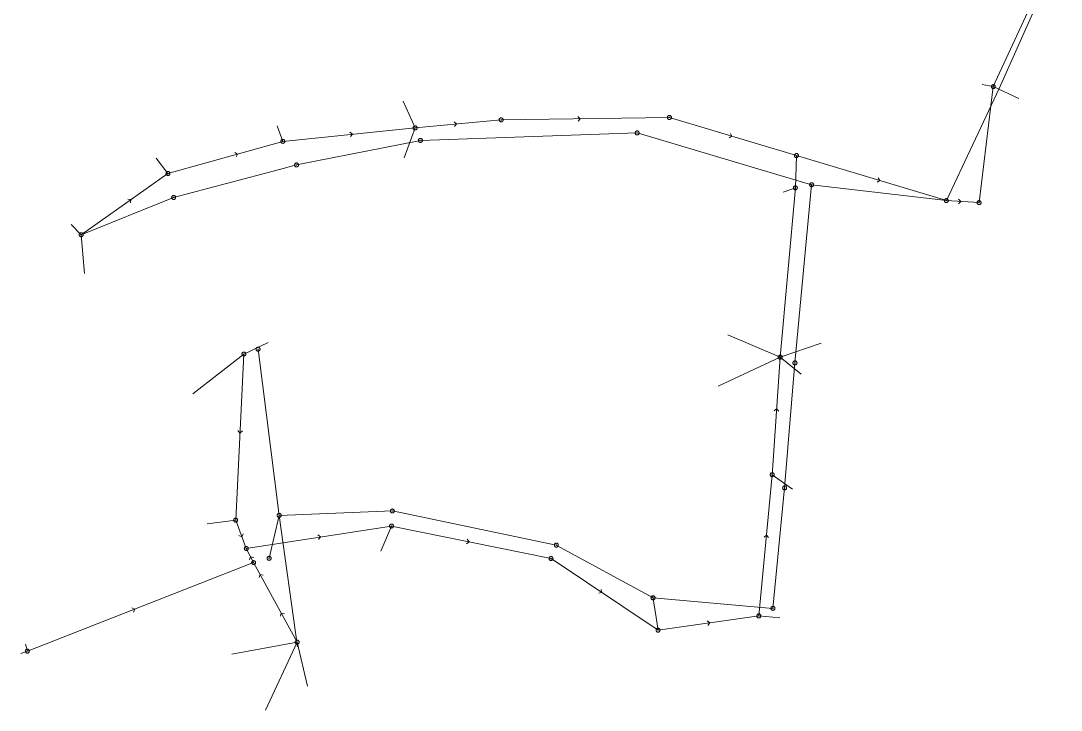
# Model space of a CAD drawing. Header units: metres. Extents: x 25504150 to 25508618, y 6694193 to 6702753.
# Drawn here: x 25504622 to 25504861.9, y 6697299.4 to 6697458.4 of the extents above; entities that cross this region are included whole.
import ezdxf

# ---------------------------------------------------------------- set-up
doc = ezdxf.new("R2010")
doc.units = ezdxf.units.M
for name, pattern in [('Sewer_node', [0]), ('Viemariputket', [0]), ('Viemarivarusteet', [0])]:
    doc.linetypes.add(name, pattern=pattern)
for name, color, linetype, lineweight in [('Sewer_node', 7, 'Sewer_node', 0), ('Viemariputket', 7, 'Viemariputket', 0), ('Viemarivarusteet', 7, 'Viemarivarusteet', 0)]:
    doc.layers.add(name, color=color, linetype=linetype, lineweight=lineweight)

msp = doc.modelspace()

# ---------------------------------------------------------------- linework, layer by layer
at = {"layer": 'Sewer_node', "color": 46, "linetype": 'Continuous', "true_color": 0x7f5f00, "flags": 128}
for points, elevation in [([(25504846.66, 6697443.22), (25504846.65, 6697443.29), (25504846.64, 6697443.36), (25504846.61, 6697443.43), (25504846.57, 6697443.49), (25504846.53, 6697443.55), (25504846.47, 6697443.59), (25504846.41, 6697443.63), (25504846.34, 6697443.66), (25504846.27, 6697443.67), (25504846.2, 6697443.68), (25504846.13, 6697443.67), (25504846.06, 6697443.66), (25504845.99, 6697443.63), (25504845.93, 6697443.59), (25504845.87, 6697443.55), (25504845.83, 6697443.49), (25504845.79, 6697443.43), (25504845.76, 6697443.36), (25504845.75, 6697443.29), (25504845.74, 6697443.22), (25504845.75, 6697443.15), (25504845.76, 6697443.08), (25504845.79, 6697443.01), (25504845.83, 6697442.95), (25504845.87, 6697442.89), (25504845.93, 6697442.85), (25504845.99, 6697442.81), (25504846.06, 6697442.78), (25504846.13, 6697442.77), (25504846.2, 6697442.76), (25504846.27, 6697442.77), (25504846.34, 6697442.78), (25504846.41, 6697442.81), (25504846.47, 6697442.85), (25504846.53, 6697442.89), (25504846.57, 6697442.95), (25504846.61, 6697443.01), (25504846.64, 6697443.08), (25504846.65, 6697443.15)], 42.13), ([(25504733.2, 6697435.55), (25504733.19, 6697435.62), (25504733.18, 6697435.69), (25504733.15, 6697435.76), (25504733.11, 6697435.82), (25504733.07, 6697435.88), (25504733.01, 6697435.92), (25504732.95, 6697435.96), (25504732.88, 6697435.99), (25504732.81, 6697436), (25504732.74, 6697436.01), (25504732.67, 6697436), (25504732.6, 6697435.99), (25504732.53, 6697435.96), (25504732.47, 6697435.92), (25504732.41, 6697435.88), (25504732.37, 6697435.82), (25504732.33, 6697435.76), (25504732.3, 6697435.69), (25504732.29, 6697435.62), (25504732.28, 6697435.55), (25504732.29, 6697435.48), (25504732.3, 6697435.41), (25504732.33, 6697435.34), (25504732.37, 6697435.28), (25504732.41, 6697435.22), (25504732.47, 6697435.18), (25504732.53, 6697435.14), (25504732.6, 6697435.11), (25504732.67, 6697435.1), (25504732.74, 6697435.09), (25504732.81, 6697435.1), (25504732.88, 6697435.11), (25504732.95, 6697435.14), (25504733.01, 6697435.18), (25504733.07, 6697435.22), (25504733.11, 6697435.28), (25504733.15, 6697435.34), (25504733.18, 6697435.41), (25504733.19, 6697435.48)], 44.96), ([(25504771.99, 6697436.11), (25504771.98, 6697436.18), (25504771.97, 6697436.26), (25504771.94, 6697436.32), (25504771.9, 6697436.39), (25504771.85, 6697436.44), (25504771.8, 6697436.49), (25504771.73, 6697436.53), (25504771.67, 6697436.56), (25504771.59, 6697436.57), (25504771.52, 6697436.58), (25504771.45, 6697436.57), (25504771.37, 6697436.56), (25504771.31, 6697436.53), (25504771.24, 6697436.49), (25504771.19, 6697436.44), (25504771.14, 6697436.39), (25504771.1, 6697436.32), (25504771.07, 6697436.26), (25504771.06, 6697436.18), (25504771.05, 6697436.11), (25504771.06, 6697436.04), (25504771.07, 6697435.96), (25504771.1, 6697435.9), (25504771.14, 6697435.83), (25504771.19, 6697435.78), (25504771.24, 6697435.73), (25504771.31, 6697435.69), (25504771.37, 6697435.66), (25504771.45, 6697435.65), (25504771.52, 6697435.64), (25504771.59, 6697435.65), (25504771.67, 6697435.66), (25504771.73, 6697435.69), (25504771.8, 6697435.73), (25504771.85, 6697435.78), (25504771.9, 6697435.83), (25504771.94, 6697435.9), (25504771.97, 6697435.96), (25504771.98, 6697436.04)], 44.05), ([(25504713.36, 6697433.69), (25504713.35, 6697433.76), (25504713.34, 6697433.84), (25504713.31, 6697433.9), (25504713.27, 6697433.97), (25504713.22, 6697434.02), (25504713.17, 6697434.07), (25504713.1, 6697434.11), (25504713.04, 6697434.14), (25504712.96, 6697434.15), (25504712.89, 6697434.16), (25504712.82, 6697434.15), (25504712.74, 6697434.14), (25504712.68, 6697434.11), (25504712.61, 6697434.07), (25504712.56, 6697434.02), (25504712.51, 6697433.97), (25504712.47, 6697433.9), (25504712.44, 6697433.84), (25504712.43, 6697433.76), (25504712.42, 6697433.69), (25504712.43, 6697433.62), (25504712.44, 6697433.54), (25504712.47, 6697433.48), (25504712.51, 6697433.41), (25504712.56, 6697433.36), (25504712.61, 6697433.31), (25504712.68, 6697433.27), (25504712.74, 6697433.24), (25504712.82, 6697433.23), (25504712.89, 6697433.22), (25504712.96, 6697433.23), (25504713.04, 6697433.24), (25504713.1, 6697433.27), (25504713.17, 6697433.31), (25504713.22, 6697433.36), (25504713.27, 6697433.41), (25504713.31, 6697433.48), (25504713.34, 6697433.54), (25504713.35, 6697433.62)], 45.47), ([(25504682.85, 6697430.59), (25504682.84, 6697430.66), (25504682.83, 6697430.73), (25504682.8, 6697430.8), (25504682.76, 6697430.86), (25504682.72, 6697430.92), (25504682.66, 6697430.96), (25504682.6, 6697431), (25504682.53, 6697431.03), (25504682.46, 6697431.04), (25504682.39, 6697431.05), (25504682.32, 6697431.04), (25504682.25, 6697431.03), (25504682.18, 6697431), (25504682.12, 6697430.96), (25504682.06, 6697430.92), (25504682.02, 6697430.86), (25504681.98, 6697430.8), (25504681.95, 6697430.73), (25504681.94, 6697430.66), (25504681.93, 6697430.59), (25504681.94, 6697430.52), (25504681.95, 6697430.45), (25504681.98, 6697430.38), (25504682.02, 6697430.32), (25504682.06, 6697430.26), (25504682.12, 6697430.22), (25504682.18, 6697430.18), (25504682.25, 6697430.15), (25504682.32, 6697430.14), (25504682.39, 6697430.13), (25504682.46, 6697430.14), (25504682.53, 6697430.15), (25504682.6, 6697430.18), (25504682.66, 6697430.22), (25504682.72, 6697430.26), (25504682.76, 6697430.32), (25504682.8, 6697430.38), (25504682.83, 6697430.45), (25504682.84, 6697430.52)], 46.2), ([(25504801.27, 6697427.32), (25504801.26, 6697427.39), (25504801.25, 6697427.46), (25504801.22, 6697427.53), (25504801.18, 6697427.59), (25504801.14, 6697427.65), (25504801.08, 6697427.69), (25504801.02, 6697427.73), (25504800.95, 6697427.76), (25504800.88, 6697427.77), (25504800.81, 6697427.78), (25504800.74, 6697427.77), (25504800.67, 6697427.76), (25504800.6, 6697427.73), (25504800.54, 6697427.69), (25504800.48, 6697427.65), (25504800.44, 6697427.59), (25504800.4, 6697427.53), (25504800.37, 6697427.46), (25504800.36, 6697427.39), (25504800.35, 6697427.32), (25504800.36, 6697427.25), (25504800.37, 6697427.18), (25504800.4, 6697427.11), (25504800.44, 6697427.05), (25504800.48, 6697426.99), (25504800.54, 6697426.95), (25504800.6, 6697426.91), (25504800.67, 6697426.88), (25504800.74, 6697426.87), (25504800.81, 6697426.86), (25504800.88, 6697426.87), (25504800.95, 6697426.88), (25504801.02, 6697426.91), (25504801.08, 6697426.95), (25504801.14, 6697426.99), (25504801.18, 6697427.05), (25504801.22, 6697427.11), (25504801.25, 6697427.18), (25504801.26, 6697427.25)], 43.07), ([(25504656.37, 6697423.18), (25504656.36, 6697423.25), (25504656.35, 6697423.32), (25504656.32, 6697423.39), (25504656.28, 6697423.45), (25504656.24, 6697423.51), (25504656.18, 6697423.55), (25504656.12, 6697423.59), (25504656.05, 6697423.62), (25504655.98, 6697423.63), (25504655.91, 6697423.64), (25504655.84, 6697423.63), (25504655.77, 6697423.62), (25504655.7, 6697423.59), (25504655.64, 6697423.55), (25504655.58, 6697423.51), (25504655.54, 6697423.45), (25504655.5, 6697423.39), (25504655.47, 6697423.32), (25504655.46, 6697423.25), (25504655.45, 6697423.18), (25504655.46, 6697423.11), (25504655.47, 6697423.04), (25504655.5, 6697422.97), (25504655.54, 6697422.91), (25504655.58, 6697422.85), (25504655.64, 6697422.81), (25504655.7, 6697422.77), (25504655.77, 6697422.74), (25504655.84, 6697422.73), (25504655.91, 6697422.72), (25504655.98, 6697422.73), (25504656.05, 6697422.74), (25504656.12, 6697422.77), (25504656.18, 6697422.81), (25504656.24, 6697422.85), (25504656.28, 6697422.91), (25504656.32, 6697422.97), (25504656.35, 6697423.04), (25504656.36, 6697423.11)], 46.99), ([(25504801.02, 6697419.88), (25504801.01, 6697419.95), (25504801, 6697420.02), (25504800.97, 6697420.09), (25504800.93, 6697420.15), (25504800.89, 6697420.21), (25504800.83, 6697420.25), (25504800.77, 6697420.29), (25504800.7, 6697420.32), (25504800.63, 6697420.33), (25504800.56, 6697420.34), (25504800.49, 6697420.33), (25504800.42, 6697420.32), (25504800.35, 6697420.29), (25504800.29, 6697420.25), (25504800.23, 6697420.21), (25504800.19, 6697420.15), (25504800.15, 6697420.09), (25504800.12, 6697420.02), (25504800.11, 6697419.95), (25504800.1, 6697419.88), (25504800.11, 6697419.81), (25504800.12, 6697419.74), (25504800.15, 6697419.67), (25504800.19, 6697419.61), (25504800.23, 6697419.55), (25504800.29, 6697419.51), (25504800.35, 6697419.47), (25504800.42, 6697419.44), (25504800.49, 6697419.43), (25504800.56, 6697419.42), (25504800.63, 6697419.43), (25504800.7, 6697419.44), (25504800.77, 6697419.47), (25504800.83, 6697419.51), (25504800.89, 6697419.55), (25504800.93, 6697419.61), (25504800.97, 6697419.67), (25504801, 6697419.74), (25504801.01, 6697419.81)], 43.03), ([(25504835.84, 6697416.93), (25504835.83, 6697417), (25504835.82, 6697417.07), (25504835.79, 6697417.14), (25504835.75, 6697417.2), (25504835.71, 6697417.26), (25504835.65, 6697417.3), (25504835.59, 6697417.34), (25504835.52, 6697417.37), (25504835.45, 6697417.38), (25504835.38, 6697417.39), (25504835.31, 6697417.38), (25504835.24, 6697417.37), (25504835.17, 6697417.34), (25504835.11, 6697417.3), (25504835.05, 6697417.26), (25504835.01, 6697417.2), (25504834.97, 6697417.14), (25504834.94, 6697417.07), (25504834.93, 6697417), (25504834.92, 6697416.93), (25504834.93, 6697416.86), (25504834.94, 6697416.79), (25504834.97, 6697416.72), (25504835.01, 6697416.66), (25504835.05, 6697416.6), (25504835.11, 6697416.56), (25504835.17, 6697416.52), (25504835.24, 6697416.49), (25504835.31, 6697416.48), (25504835.38, 6697416.47), (25504835.45, 6697416.48), (25504835.52, 6697416.49), (25504835.59, 6697416.52), (25504835.65, 6697416.56), (25504835.71, 6697416.6), (25504835.75, 6697416.66), (25504835.79, 6697416.72), (25504835.82, 6697416.79), (25504835.83, 6697416.86)], 42.46), ([(25504843.38, 6697416.47), (25504843.37, 6697416.54), (25504843.36, 6697416.61), (25504843.33, 6697416.68), (25504843.29, 6697416.74), (25504843.25, 6697416.8), (25504843.19, 6697416.84), (25504843.13, 6697416.88), (25504843.06, 6697416.91), (25504842.99, 6697416.92), (25504842.92, 6697416.93), (25504842.85, 6697416.92), (25504842.78, 6697416.91), (25504842.71, 6697416.88), (25504842.65, 6697416.84), (25504842.59, 6697416.8), (25504842.55, 6697416.74), (25504842.51, 6697416.68), (25504842.48, 6697416.61), (25504842.47, 6697416.54), (25504842.46, 6697416.47), (25504842.47, 6697416.4), (25504842.48, 6697416.33), (25504842.51, 6697416.26), (25504842.55, 6697416.2), (25504842.59, 6697416.14), (25504842.65, 6697416.1), (25504842.71, 6697416.06), (25504842.78, 6697416.03), (25504842.85, 6697416.02), (25504842.92, 6697416.01), (25504842.99, 6697416.02), (25504843.06, 6697416.03), (25504843.13, 6697416.06), (25504843.19, 6697416.1), (25504843.25, 6697416.14), (25504843.29, 6697416.2), (25504843.33, 6697416.26), (25504843.36, 6697416.33), (25504843.37, 6697416.4)], 42.18), ([(25504636.37, 6697409.06), (25504636.36, 6697409.13), (25504636.35, 6697409.2), (25504636.32, 6697409.27), (25504636.28, 6697409.33), (25504636.24, 6697409.39), (25504636.18, 6697409.43), (25504636.12, 6697409.47), (25504636.05, 6697409.5), (25504635.98, 6697409.51), (25504635.91, 6697409.52), (25504635.84, 6697409.51), (25504635.77, 6697409.5), (25504635.7, 6697409.47), (25504635.64, 6697409.43), (25504635.58, 6697409.39), (25504635.54, 6697409.33), (25504635.5, 6697409.27), (25504635.47, 6697409.2), (25504635.46, 6697409.13), (25504635.45, 6697409.06), (25504635.46, 6697408.99), (25504635.47, 6697408.92), (25504635.5, 6697408.85), (25504635.54, 6697408.79), (25504635.58, 6697408.73), (25504635.64, 6697408.69), (25504635.7, 6697408.65), (25504635.77, 6697408.62), (25504635.84, 6697408.61), (25504635.91, 6697408.6), (25504635.98, 6697408.61), (25504636.05, 6697408.62), (25504636.12, 6697408.65), (25504636.18, 6697408.69), (25504636.24, 6697408.73), (25504636.28, 6697408.79), (25504636.32, 6697408.85), (25504636.35, 6697408.92), (25504636.36, 6697408.99)], 48.21), ([(25504673.88, 6697381.55), (25504673.87, 6697381.62), (25504673.86, 6697381.69), (25504673.83, 6697381.76), (25504673.79, 6697381.82), (25504673.75, 6697381.88), (25504673.69, 6697381.92), (25504673.63, 6697381.96), (25504673.56, 6697381.99), (25504673.49, 6697382), (25504673.42, 6697382.01), (25504673.35, 6697382), (25504673.28, 6697381.99), (25504673.21, 6697381.96), (25504673.15, 6697381.92), (25504673.09, 6697381.88), (25504673.05, 6697381.82), (25504673.01, 6697381.76), (25504672.98, 6697381.69), (25504672.97, 6697381.62), (25504672.96, 6697381.55), (25504672.97, 6697381.48), (25504672.98, 6697381.41), (25504673.01, 6697381.34), (25504673.05, 6697381.28), (25504673.09, 6697381.22), (25504673.15, 6697381.18), (25504673.21, 6697381.14), (25504673.28, 6697381.11), (25504673.35, 6697381.1), (25504673.42, 6697381.09), (25504673.49, 6697381.1), (25504673.56, 6697381.11), (25504673.63, 6697381.14), (25504673.69, 6697381.18), (25504673.75, 6697381.22), (25504673.79, 6697381.28), (25504673.83, 6697381.34), (25504673.86, 6697381.41), (25504673.87, 6697381.48)], 45.88), ([(25504797.53, 6697380.84), (25504797.52, 6697380.91), (25504797.51, 6697380.98), (25504797.48, 6697381.05), (25504797.44, 6697381.11), (25504797.4, 6697381.17), (25504797.34, 6697381.21), (25504797.28, 6697381.25), (25504797.21, 6697381.28), (25504797.14, 6697381.29), (25504797.07, 6697381.3), (25504797, 6697381.29), (25504796.93, 6697381.28), (25504796.86, 6697381.25), (25504796.8, 6697381.21), (25504796.74, 6697381.17), (25504796.7, 6697381.11), (25504796.66, 6697381.05), (25504796.63, 6697380.98), (25504796.62, 6697380.91), (25504796.61, 6697380.84), (25504796.62, 6697380.77), (25504796.63, 6697380.7), (25504796.66, 6697380.63), (25504796.7, 6697380.57), (25504796.74, 6697380.51), (25504796.8, 6697380.47), (25504796.86, 6697380.43), (25504796.93, 6697380.4), (25504797, 6697380.39), (25504797.07, 6697380.38), (25504797.14, 6697380.39), (25504797.21, 6697380.4), (25504797.28, 6697380.43), (25504797.34, 6697380.47), (25504797.4, 6697380.51), (25504797.44, 6697380.57), (25504797.48, 6697380.63), (25504797.51, 6697380.7), (25504797.52, 6697380.77)], 44.04), ([(25504795.66, 6697353.72), (25504795.65, 6697353.79), (25504795.64, 6697353.86), (25504795.61, 6697353.93), (25504795.57, 6697353.99), (25504795.53, 6697354.05), (25504795.47, 6697354.09), (25504795.41, 6697354.13), (25504795.34, 6697354.16), (25504795.27, 6697354.17), (25504795.2, 6697354.18), (25504795.13, 6697354.17), (25504795.06, 6697354.16), (25504794.99, 6697354.13), (25504794.93, 6697354.09), (25504794.87, 6697354.05), (25504794.83, 6697353.99), (25504794.79, 6697353.93), (25504794.76, 6697353.86), (25504794.75, 6697353.79), (25504794.74, 6697353.72), (25504794.75, 6697353.65), (25504794.76, 6697353.58), (25504794.79, 6697353.51), (25504794.83, 6697353.45), (25504794.87, 6697353.39), (25504794.93, 6697353.35), (25504794.99, 6697353.31), (25504795.06, 6697353.28), (25504795.13, 6697353.27), (25504795.2, 6697353.26), (25504795.27, 6697353.27), (25504795.34, 6697353.28), (25504795.41, 6697353.31), (25504795.47, 6697353.35), (25504795.53, 6697353.39), (25504795.57, 6697353.45), (25504795.61, 6697353.51), (25504795.64, 6697353.58), (25504795.65, 6697353.65)], 44.65), ([(25504671.98, 6697343.25), (25504671.97, 6697343.32), (25504671.96, 6697343.39), (25504671.93, 6697343.46), (25504671.89, 6697343.52), (25504671.85, 6697343.58), (25504671.79, 6697343.62), (25504671.73, 6697343.66), (25504671.66, 6697343.69), (25504671.59, 6697343.7), (25504671.52, 6697343.71), (25504671.45, 6697343.7), (25504671.38, 6697343.69), (25504671.31, 6697343.66), (25504671.25, 6697343.62), (25504671.19, 6697343.58), (25504671.15, 6697343.52), (25504671.11, 6697343.46), (25504671.08, 6697343.39), (25504671.07, 6697343.32), (25504671.06, 6697343.25), (25504671.07, 6697343.18), (25504671.08, 6697343.11), (25504671.11, 6697343.04), (25504671.15, 6697342.98), (25504671.19, 6697342.92), (25504671.25, 6697342.88), (25504671.31, 6697342.84), (25504671.38, 6697342.81), (25504671.45, 6697342.8), (25504671.52, 6697342.79), (25504671.59, 6697342.8), (25504671.66, 6697342.81), (25504671.73, 6697342.84), (25504671.79, 6697342.88), (25504671.85, 6697342.92), (25504671.89, 6697342.98), (25504671.93, 6697343.04), (25504671.96, 6697343.11), (25504671.97, 6697343.18)], 44.87), ([(25504707.91, 6697341.89), (25504707.9, 6697341.96), (25504707.89, 6697342.03), (25504707.86, 6697342.1), (25504707.82, 6697342.16), (25504707.78, 6697342.22), (25504707.72, 6697342.26), (25504707.66, 6697342.3), (25504707.59, 6697342.33), (25504707.52, 6697342.34), (25504707.45, 6697342.35), (25504707.38, 6697342.34), (25504707.31, 6697342.33), (25504707.24, 6697342.3), (25504707.18, 6697342.26), (25504707.12, 6697342.22), (25504707.08, 6697342.16), (25504707.04, 6697342.1), (25504707.01, 6697342.03), (25504707, 6697341.96), (25504706.99, 6697341.89), (25504707, 6697341.82), (25504707.01, 6697341.75), (25504707.04, 6697341.68), (25504707.08, 6697341.62), (25504707.12, 6697341.56), (25504707.18, 6697341.52), (25504707.24, 6697341.48), (25504707.31, 6697341.45), (25504707.38, 6697341.44), (25504707.45, 6697341.43), (25504707.52, 6697341.44), (25504707.59, 6697341.45), (25504707.66, 6697341.48), (25504707.72, 6697341.52), (25504707.78, 6697341.56), (25504707.82, 6697341.62), (25504707.86, 6697341.68), (25504707.89, 6697341.75), (25504707.9, 6697341.82)], 43.92), ([(25504674.43, 6697336.7), (25504674.42, 6697336.77), (25504674.41, 6697336.84), (25504674.38, 6697336.91), (25504674.34, 6697336.97), (25504674.3, 6697337.03), (25504674.24, 6697337.07), (25504674.18, 6697337.11), (25504674.11, 6697337.14), (25504674.04, 6697337.15), (25504673.97, 6697337.16), (25504673.9, 6697337.15), (25504673.83, 6697337.14), (25504673.76, 6697337.11), (25504673.7, 6697337.07), (25504673.64, 6697337.03), (25504673.6, 6697336.97), (25504673.56, 6697336.91), (25504673.53, 6697336.84), (25504673.52, 6697336.77), (25504673.51, 6697336.7), (25504673.52, 6697336.63), (25504673.53, 6697336.56), (25504673.56, 6697336.49), (25504673.6, 6697336.43), (25504673.64, 6697336.37), (25504673.7, 6697336.33), (25504673.76, 6697336.29), (25504673.83, 6697336.26), (25504673.9, 6697336.25), (25504673.97, 6697336.24), (25504674.04, 6697336.25), (25504674.11, 6697336.26), (25504674.18, 6697336.29), (25504674.24, 6697336.33), (25504674.3, 6697336.37), (25504674.34, 6697336.43), (25504674.38, 6697336.49), (25504674.41, 6697336.56), (25504674.42, 6697336.63)], 44.86), ([(25504676.12, 6697333.45), (25504676.11, 6697333.52), (25504676.1, 6697333.59), (25504676.07, 6697333.66), (25504676.03, 6697333.72), (25504675.99, 6697333.78), (25504675.93, 6697333.82), (25504675.87, 6697333.86), (25504675.8, 6697333.89), (25504675.73, 6697333.9), (25504675.66, 6697333.91), (25504675.59, 6697333.9), (25504675.52, 6697333.89), (25504675.45, 6697333.86), (25504675.39, 6697333.82), (25504675.33, 6697333.78), (25504675.29, 6697333.72), (25504675.25, 6697333.66), (25504675.22, 6697333.59), (25504675.21, 6697333.52), (25504675.2, 6697333.45), (25504675.21, 6697333.38), (25504675.22, 6697333.31), (25504675.25, 6697333.24), (25504675.29, 6697333.18), (25504675.33, 6697333.12), (25504675.39, 6697333.08), (25504675.45, 6697333.04), (25504675.52, 6697333.01), (25504675.59, 6697333), (25504675.66, 6697332.99), (25504675.73, 6697333), (25504675.8, 6697333.01), (25504675.87, 6697333.04), (25504675.93, 6697333.08), (25504675.99, 6697333.12), (25504676.03, 6697333.18), (25504676.07, 6697333.24), (25504676.1, 6697333.31), (25504676.11, 6697333.38)], 44.9), ([(25504744.69, 6697334.39), (25504744.68, 6697334.46), (25504744.67, 6697334.53), (25504744.64, 6697334.6), (25504744.6, 6697334.66), (25504744.56, 6697334.72), (25504744.5, 6697334.76), (25504744.44, 6697334.8), (25504744.37, 6697334.83), (25504744.3, 6697334.84), (25504744.23, 6697334.85), (25504744.16, 6697334.84), (25504744.09, 6697334.83), (25504744.02, 6697334.8), (25504743.96, 6697334.76), (25504743.9, 6697334.72), (25504743.86, 6697334.66), (25504743.82, 6697334.6), (25504743.79, 6697334.53), (25504743.78, 6697334.46), (25504743.77, 6697334.39), (25504743.78, 6697334.32), (25504743.79, 6697334.25), (25504743.82, 6697334.18), (25504743.86, 6697334.12), (25504743.9, 6697334.06), (25504743.96, 6697334.02), (25504744.02, 6697333.98), (25504744.09, 6697333.95), (25504744.16, 6697333.94), (25504744.23, 6697333.93), (25504744.3, 6697333.94), (25504744.37, 6697333.95), (25504744.44, 6697333.98), (25504744.5, 6697334.02), (25504744.56, 6697334.06), (25504744.6, 6697334.12), (25504744.64, 6697334.18), (25504744.67, 6697334.25), (25504744.68, 6697334.32)], 43.72), ([(25504792.61, 6697321.16), (25504792.6, 6697321.23), (25504792.59, 6697321.31), (25504792.56, 6697321.37), (25504792.52, 6697321.44), (25504792.47, 6697321.49), (25504792.42, 6697321.54), (25504792.35, 6697321.58), (25504792.29, 6697321.61), (25504792.21, 6697321.62), (25504792.14, 6697321.63), (25504792.07, 6697321.62), (25504791.99, 6697321.61), (25504791.93, 6697321.58), (25504791.86, 6697321.54), (25504791.81, 6697321.49), (25504791.76, 6697321.44), (25504791.72, 6697321.37), (25504791.69, 6697321.31), (25504791.68, 6697321.23), (25504791.67, 6697321.16), (25504791.68, 6697321.09), (25504791.69, 6697321.01), (25504791.72, 6697320.95), (25504791.76, 6697320.88), (25504791.81, 6697320.83), (25504791.86, 6697320.78), (25504791.93, 6697320.74), (25504791.99, 6697320.71), (25504792.07, 6697320.7), (25504792.14, 6697320.69), (25504792.21, 6697320.7), (25504792.29, 6697320.71), (25504792.35, 6697320.74), (25504792.42, 6697320.78), (25504792.47, 6697320.83), (25504792.52, 6697320.88), (25504792.56, 6697320.95), (25504792.59, 6697321.01), (25504792.6, 6697321.09)], 44.47), ([(25504769.36, 6697317.88), (25504769.35, 6697317.95), (25504769.34, 6697318.02), (25504769.31, 6697318.09), (25504769.27, 6697318.15), (25504769.23, 6697318.21), (25504769.17, 6697318.25), (25504769.11, 6697318.29), (25504769.04, 6697318.32), (25504768.97, 6697318.33), (25504768.9, 6697318.34), (25504768.83, 6697318.33), (25504768.76, 6697318.32), (25504768.69, 6697318.29), (25504768.63, 6697318.25), (25504768.57, 6697318.21), (25504768.53, 6697318.15), (25504768.49, 6697318.09), (25504768.46, 6697318.02), (25504768.45, 6697317.95), (25504768.44, 6697317.88), (25504768.45, 6697317.81), (25504768.46, 6697317.74), (25504768.49, 6697317.67), (25504768.53, 6697317.61), (25504768.57, 6697317.55), (25504768.63, 6697317.51), (25504768.69, 6697317.47), (25504768.76, 6697317.44), (25504768.83, 6697317.43), (25504768.9, 6697317.42), (25504768.97, 6697317.43), (25504769.04, 6697317.44), (25504769.11, 6697317.47), (25504769.17, 6697317.51), (25504769.23, 6697317.55), (25504769.27, 6697317.61), (25504769.31, 6697317.67), (25504769.34, 6697317.74), (25504769.35, 6697317.81)], 43.51), ([(25504686.15, 6697315.12), (25504686.14, 6697315.19), (25504686.13, 6697315.26), (25504686.1, 6697315.33), (25504686.06, 6697315.39), (25504686.02, 6697315.45), (25504685.96, 6697315.49), (25504685.9, 6697315.53), (25504685.83, 6697315.56), (25504685.76, 6697315.57), (25504685.69, 6697315.58), (25504685.62, 6697315.57), (25504685.55, 6697315.56), (25504685.48, 6697315.53), (25504685.42, 6697315.49), (25504685.36, 6697315.45), (25504685.32, 6697315.39), (25504685.28, 6697315.33), (25504685.25, 6697315.26), (25504685.24, 6697315.19), (25504685.23, 6697315.12), (25504685.24, 6697315.05), (25504685.25, 6697314.98), (25504685.28, 6697314.91), (25504685.32, 6697314.85), (25504685.36, 6697314.79), (25504685.42, 6697314.75), (25504685.48, 6697314.71), (25504685.55, 6697314.68), (25504685.62, 6697314.67), (25504685.69, 6697314.66), (25504685.76, 6697314.67), (25504685.83, 6697314.68), (25504685.9, 6697314.71), (25504685.96, 6697314.75), (25504686.02, 6697314.79), (25504686.06, 6697314.85), (25504686.1, 6697314.91), (25504686.13, 6697314.98), (25504686.14, 6697315.05)], 45.22), ([(25504623.95, 6697313.04), (25504623.94, 6697313.11), (25504623.93, 6697313.18), (25504623.9, 6697313.25), (25504623.86, 6697313.31), (25504623.82, 6697313.37), (25504623.76, 6697313.41), (25504623.7, 6697313.45), (25504623.63, 6697313.48), (25504623.56, 6697313.49), (25504623.49, 6697313.5), (25504623.42, 6697313.49), (25504623.35, 6697313.48), (25504623.28, 6697313.45), (25504623.22, 6697313.41), (25504623.16, 6697313.37), (25504623.12, 6697313.31), (25504623.08, 6697313.25), (25504623.05, 6697313.18), (25504623.04, 6697313.11), (25504623.03, 6697313.04), (25504623.04, 6697312.97), (25504623.05, 6697312.9), (25504623.08, 6697312.83), (25504623.12, 6697312.77), (25504623.16, 6697312.71), (25504623.22, 6697312.67), (25504623.28, 6697312.63), (25504623.35, 6697312.6), (25504623.42, 6697312.59), (25504623.49, 6697312.58), (25504623.56, 6697312.59), (25504623.63, 6697312.6), (25504623.7, 6697312.63), (25504623.76, 6697312.67), (25504623.82, 6697312.71), (25504623.86, 6697312.77), (25504623.9, 6697312.83), (25504623.93, 6697312.9), (25504623.94, 6697312.97)], 45.35)]:
    msp.add_lwpolyline(points, close=True, dxfattribs=dict(at, elevation=elevation))
for points in [[(25504722.01, 6697434.04), (25504722.47, 6697434.63), (25504721.89, 6697435.1)], [(25504750.46, 6697435.27), (25504750.97, 6697435.82), (25504750.44, 6697436.33)], [(25504697.99, 6697431.69), (25504698.44, 6697432.29), (25504697.86, 6697432.75)], [(25504785.28, 6697431.41), (25504785.93, 6697431.78), (25504785.57, 6697432.43)], [(25504671.61, 6697427), (25504671.96, 6697427.66), (25504671.31, 6697428.02)], [(25504819.4, 6697421.16), (25504820.05, 6697421.54), (25504819.69, 6697422.18)], [(25504647.26, 6697416.41), (25504647.37, 6697417.15), (25504646.64, 6697417.27)], [(25504838.15, 6697416.22), (25504838.7, 6697416.73), (25504838.2, 6697417.27)], [(25504796.76, 6697368.38), (25504796.25, 6697368.93), (25504795.7, 6697368.43)], [(25504672, 6697363.88), (25504672.51, 6697363.34), (25504673.06, 6697363.85)], [(25504672.27, 6697339.69), (25504672.96, 6697339.39), (25504673.26, 6697340.07)], [(25504690.62, 6697338.8), (25504691.05, 6697339.41), (25504690.44, 6697339.84)], [(25504724.74, 6697337.81), (25504725.35, 6697338.24), (25504724.93, 6697338.85)], [(25504794.39, 6697339.24), (25504793.9, 6697339.8), (25504793.33, 6697339.32)], [(25504675.67, 6697334.6), (25504674.95, 6697334.81), (25504674.74, 6697334.1)], [(25504677.87, 6697330.54), (25504677.15, 6697330.73), (25504676.95, 6697330.02)], [(25504755.22, 6697326.38), (25504755.95, 6697326.54), (25504755.8, 6697327.27)], [(25504648, 6697322.04), (25504648.28, 6697322.74), (25504647.6, 6697323.02)], [(25504682.74, 6697321.64), (25504682.02, 6697321.83), (25504681.82, 6697321.12)], [(25504780.4, 6697318.96), (25504780.83, 6697319.57), (25504780.23, 6697320)]]:
    msp.add_lwpolyline(points, dxfattribs=at)
at = {"layer": 'Sewer_node', "color": 252, "linetype": 'Continuous', "lineweight": 9, "true_color": 0x848484, "flags": 128}
for points, elevation in [([(25504764.54, 6697432.54), (25504764.53, 6697432.61), (25504764.52, 6697432.68), (25504764.49, 6697432.75), (25504764.45, 6697432.81), (25504764.41, 6697432.87), (25504764.35, 6697432.91), (25504764.29, 6697432.95), (25504764.22, 6697432.98), (25504764.15, 6697432.99), (25504764.08, 6697433), (25504764.01, 6697432.99), (25504763.94, 6697432.98), (25504763.87, 6697432.95), (25504763.81, 6697432.91), (25504763.75, 6697432.87), (25504763.71, 6697432.81), (25504763.67, 6697432.75), (25504763.64, 6697432.68), (25504763.63, 6697432.61), (25504763.62, 6697432.54), (25504763.63, 6697432.47), (25504763.64, 6697432.4), (25504763.67, 6697432.33), (25504763.71, 6697432.27), (25504763.75, 6697432.21), (25504763.81, 6697432.17), (25504763.87, 6697432.13), (25504763.94, 6697432.1), (25504764.01, 6697432.09), (25504764.08, 6697432.08), (25504764.15, 6697432.09), (25504764.22, 6697432.1), (25504764.29, 6697432.13), (25504764.35, 6697432.17), (25504764.41, 6697432.21), (25504764.45, 6697432.27), (25504764.49, 6697432.33), (25504764.52, 6697432.4), (25504764.53, 6697432.47)], 44.23), ([(25504714.57, 6697430.81), (25504714.56, 6697430.88), (25504714.55, 6697430.95), (25504714.52, 6697431.02), (25504714.48, 6697431.08), (25504714.44, 6697431.14), (25504714.38, 6697431.18), (25504714.32, 6697431.22), (25504714.25, 6697431.25), (25504714.18, 6697431.26), (25504714.11, 6697431.27), (25504714.04, 6697431.26), (25504713.97, 6697431.25), (25504713.9, 6697431.22), (25504713.84, 6697431.18), (25504713.78, 6697431.14), (25504713.74, 6697431.08), (25504713.7, 6697431.02), (25504713.67, 6697430.95), (25504713.66, 6697430.88), (25504713.65, 6697430.81), (25504713.66, 6697430.74), (25504713.67, 6697430.67), (25504713.7, 6697430.6), (25504713.74, 6697430.54), (25504713.78, 6697430.48), (25504713.84, 6697430.44), (25504713.9, 6697430.4), (25504713.97, 6697430.37), (25504714.04, 6697430.36), (25504714.11, 6697430.35), (25504714.18, 6697430.36), (25504714.25, 6697430.37), (25504714.32, 6697430.4), (25504714.38, 6697430.44), (25504714.44, 6697430.48), (25504714.48, 6697430.54), (25504714.52, 6697430.6), (25504714.55, 6697430.67), (25504714.56, 6697430.74)], 45.55), ([(25504686, 6697425.16), (25504685.99, 6697425.23), (25504685.98, 6697425.3), (25504685.95, 6697425.37), (25504685.91, 6697425.43), (25504685.87, 6697425.49), (25504685.81, 6697425.53), (25504685.75, 6697425.57), (25504685.68, 6697425.6), (25504685.61, 6697425.61), (25504685.54, 6697425.62), (25504685.47, 6697425.61), (25504685.4, 6697425.6), (25504685.33, 6697425.57), (25504685.27, 6697425.53), (25504685.21, 6697425.49), (25504685.17, 6697425.43), (25504685.13, 6697425.37), (25504685.1, 6697425.3), (25504685.09, 6697425.23), (25504685.08, 6697425.16), (25504685.09, 6697425.09), (25504685.1, 6697425.02), (25504685.13, 6697424.95), (25504685.17, 6697424.89), (25504685.21, 6697424.83), (25504685.27, 6697424.79), (25504685.33, 6697424.75), (25504685.4, 6697424.72), (25504685.47, 6697424.71), (25504685.54, 6697424.7), (25504685.61, 6697424.71), (25504685.68, 6697424.72), (25504685.75, 6697424.75), (25504685.81, 6697424.79), (25504685.87, 6697424.83), (25504685.91, 6697424.89), (25504685.95, 6697424.95), (25504685.98, 6697425.02), (25504685.99, 6697425.09)], 46.35), ([(25504804.77, 6697420.59), (25504804.76, 6697420.66), (25504804.75, 6697420.73), (25504804.72, 6697420.8), (25504804.68, 6697420.86), (25504804.64, 6697420.92), (25504804.58, 6697420.96), (25504804.52, 6697421), (25504804.45, 6697421.03), (25504804.38, 6697421.04), (25504804.31, 6697421.05), (25504804.24, 6697421.04), (25504804.17, 6697421.03), (25504804.1, 6697421), (25504804.04, 6697420.96), (25504803.98, 6697420.92), (25504803.94, 6697420.86), (25504803.9, 6697420.8), (25504803.87, 6697420.73), (25504803.86, 6697420.66), (25504803.85, 6697420.59), (25504803.86, 6697420.52), (25504803.87, 6697420.45), (25504803.9, 6697420.38), (25504803.94, 6697420.32), (25504803.98, 6697420.26), (25504804.04, 6697420.22), (25504804.1, 6697420.18), (25504804.17, 6697420.15), (25504804.24, 6697420.14), (25504804.31, 6697420.13), (25504804.38, 6697420.14), (25504804.45, 6697420.15), (25504804.52, 6697420.18), (25504804.58, 6697420.22), (25504804.64, 6697420.26), (25504804.68, 6697420.32), (25504804.72, 6697420.38), (25504804.75, 6697420.45), (25504804.76, 6697420.52)], 42.83), ([(25504800.94, 6697379.5), (25504800.93, 6697379.57), (25504800.92, 6697379.65), (25504800.89, 6697379.71), (25504800.85, 6697379.78), (25504800.8, 6697379.83), (25504800.75, 6697379.88), (25504800.68, 6697379.92), (25504800.62, 6697379.95), (25504800.54, 6697379.96), (25504800.47, 6697379.97), (25504800.4, 6697379.96), (25504800.32, 6697379.95), (25504800.26, 6697379.92), (25504800.19, 6697379.88), (25504800.14, 6697379.83), (25504800.09, 6697379.78), (25504800.05, 6697379.71), (25504800.02, 6697379.65), (25504800.01, 6697379.57), (25504800, 6697379.5), (25504800.01, 6697379.43), (25504800.02, 6697379.35), (25504800.05, 6697379.29), (25504800.09, 6697379.22), (25504800.14, 6697379.17), (25504800.19, 6697379.12), (25504800.26, 6697379.08), (25504800.32, 6697379.05), (25504800.4, 6697379.04), (25504800.47, 6697379.03), (25504800.54, 6697379.04), (25504800.62, 6697379.05), (25504800.68, 6697379.08), (25504800.75, 6697379.12), (25504800.8, 6697379.17), (25504800.85, 6697379.22), (25504800.89, 6697379.29), (25504800.92, 6697379.35), (25504800.93, 6697379.43)], 43.88), ([(25504798.55, 6697350.69), (25504798.54, 6697350.76), (25504798.53, 6697350.83), (25504798.5, 6697350.9), (25504798.46, 6697350.96), (25504798.42, 6697351.02), (25504798.36, 6697351.06), (25504798.3, 6697351.1), (25504798.23, 6697351.13), (25504798.16, 6697351.14), (25504798.09, 6697351.15), (25504798.02, 6697351.14), (25504797.95, 6697351.13), (25504797.88, 6697351.1), (25504797.82, 6697351.06), (25504797.76, 6697351.02), (25504797.72, 6697350.96), (25504797.68, 6697350.9), (25504797.65, 6697350.83), (25504797.64, 6697350.76), (25504797.63, 6697350.69), (25504797.64, 6697350.62), (25504797.65, 6697350.55), (25504797.68, 6697350.48), (25504797.72, 6697350.42), (25504797.76, 6697350.36), (25504797.82, 6697350.32), (25504797.88, 6697350.28), (25504797.95, 6697350.25), (25504798.02, 6697350.24), (25504798.09, 6697350.23), (25504798.16, 6697350.24), (25504798.23, 6697350.25), (25504798.3, 6697350.28), (25504798.36, 6697350.32), (25504798.42, 6697350.36), (25504798.46, 6697350.42), (25504798.5, 6697350.48), (25504798.53, 6697350.55), (25504798.54, 6697350.62)], 44.35), ([(25504708.11, 6697345.36), (25504708.1, 6697345.43), (25504708.09, 6697345.5), (25504708.06, 6697345.57), (25504708.02, 6697345.63), (25504707.98, 6697345.69), (25504707.92, 6697345.73), (25504707.86, 6697345.77), (25504707.79, 6697345.8), (25504707.72, 6697345.81), (25504707.65, 6697345.82), (25504707.58, 6697345.81), (25504707.51, 6697345.8), (25504707.44, 6697345.77), (25504707.38, 6697345.73), (25504707.32, 6697345.69), (25504707.28, 6697345.63), (25504707.24, 6697345.57), (25504707.21, 6697345.5), (25504707.2, 6697345.43), (25504707.19, 6697345.36), (25504707.2, 6697345.29), (25504707.21, 6697345.22), (25504707.24, 6697345.15), (25504707.28, 6697345.09), (25504707.32, 6697345.03), (25504707.38, 6697344.99), (25504707.44, 6697344.95), (25504707.51, 6697344.92), (25504707.58, 6697344.91), (25504707.65, 6697344.9), (25504707.72, 6697344.91), (25504707.79, 6697344.92), (25504707.86, 6697344.95), (25504707.92, 6697344.99), (25504707.98, 6697345.03), (25504708.02, 6697345.09), (25504708.06, 6697345.15), (25504708.09, 6697345.22), (25504708.1, 6697345.29)], 44.29), ([(25504682.02, 6697344.34), (25504682.01, 6697344.41), (25504682, 6697344.48), (25504681.97, 6697344.55), (25504681.93, 6697344.61), (25504681.89, 6697344.67), (25504681.83, 6697344.71), (25504681.77, 6697344.75), (25504681.7, 6697344.78), (25504681.63, 6697344.79), (25504681.56, 6697344.8), (25504681.49, 6697344.79), (25504681.42, 6697344.78), (25504681.35, 6697344.75), (25504681.29, 6697344.71), (25504681.23, 6697344.67), (25504681.19, 6697344.61), (25504681.15, 6697344.55), (25504681.12, 6697344.48), (25504681.11, 6697344.41), (25504681.1, 6697344.34), (25504681.11, 6697344.27), (25504681.12, 6697344.2), (25504681.15, 6697344.13), (25504681.19, 6697344.07), (25504681.23, 6697344.01), (25504681.29, 6697343.97), (25504681.35, 6697343.93), (25504681.42, 6697343.9), (25504681.49, 6697343.89), (25504681.56, 6697343.88), (25504681.63, 6697343.89), (25504681.7, 6697343.9), (25504681.77, 6697343.93), (25504681.83, 6697343.97), (25504681.89, 6697344.01), (25504681.93, 6697344.07), (25504681.97, 6697344.13), (25504682, 6697344.2), (25504682.01, 6697344.27)], 44.43), ([(25504679.69, 6697334.44), (25504679.68, 6697334.51), (25504679.67, 6697334.59), (25504679.64, 6697334.65), (25504679.6, 6697334.72), (25504679.55, 6697334.77), (25504679.5, 6697334.82), (25504679.43, 6697334.86), (25504679.37, 6697334.89), (25504679.29, 6697334.9), (25504679.22, 6697334.91), (25504679.15, 6697334.9), (25504679.07, 6697334.89), (25504679.01, 6697334.86), (25504678.94, 6697334.82), (25504678.89, 6697334.77), (25504678.84, 6697334.72), (25504678.8, 6697334.65), (25504678.77, 6697334.59), (25504678.76, 6697334.51), (25504678.75, 6697334.44), (25504678.76, 6697334.37), (25504678.77, 6697334.29), (25504678.8, 6697334.23), (25504678.84, 6697334.16), (25504678.89, 6697334.11), (25504678.94, 6697334.06), (25504679.01, 6697334.02), (25504679.07, 6697333.99), (25504679.15, 6697333.98), (25504679.22, 6697333.97), (25504679.29, 6697333.98), (25504679.37, 6697333.99), (25504679.43, 6697334.02), (25504679.5, 6697334.06), (25504679.55, 6697334.11), (25504679.6, 6697334.16), (25504679.64, 6697334.23), (25504679.67, 6697334.29), (25504679.68, 6697334.37)], 44.42), ([(25504795.85, 6697322.9), (25504795.84, 6697322.97), (25504795.83, 6697323.04), (25504795.8, 6697323.11), (25504795.76, 6697323.17), (25504795.72, 6697323.23), (25504795.66, 6697323.27), (25504795.6, 6697323.31), (25504795.53, 6697323.34), (25504795.46, 6697323.35), (25504795.39, 6697323.36), (25504795.32, 6697323.35), (25504795.25, 6697323.34), (25504795.18, 6697323.31), (25504795.12, 6697323.27), (25504795.06, 6697323.23), (25504795.02, 6697323.17), (25504794.98, 6697323.11), (25504794.95, 6697323.04), (25504794.94, 6697322.97), (25504794.93, 6697322.9), (25504794.94, 6697322.83), (25504794.95, 6697322.76), (25504794.98, 6697322.69), (25504795.02, 6697322.63), (25504795.06, 6697322.57), (25504795.12, 6697322.53), (25504795.18, 6697322.49), (25504795.25, 6697322.46), (25504795.32, 6697322.45), (25504795.39, 6697322.44), (25504795.46, 6697322.45), (25504795.53, 6697322.46), (25504795.6, 6697322.49), (25504795.66, 6697322.53), (25504795.72, 6697322.57), (25504795.76, 6697322.63), (25504795.8, 6697322.69), (25504795.83, 6697322.76), (25504795.84, 6697322.83)], 43.8)]:
    msp.add_lwpolyline(points, close=True, dxfattribs=dict(at, elevation=elevation))
for points in [[(25504657.68, 6697417.66), (25504657.67, 6697417.73), (25504657.66, 6697417.8), (25504657.63, 6697417.87), (25504657.59, 6697417.93), (25504657.55, 6697417.99), (25504657.49, 6697418.03), (25504657.43, 6697418.07), (25504657.36, 6697418.1), (25504657.29, 6697418.11), (25504657.22, 6697418.12), (25504657.15, 6697418.11), (25504657.08, 6697418.1), (25504657.01, 6697418.07), (25504656.95, 6697418.03), (25504656.89, 6697417.99), (25504656.85, 6697417.93), (25504656.81, 6697417.87), (25504656.78, 6697417.8), (25504656.77, 6697417.73), (25504656.76, 6697417.66), (25504656.77, 6697417.59), (25504656.78, 6697417.52), (25504656.81, 6697417.45), (25504656.85, 6697417.39), (25504656.89, 6697417.33), (25504656.95, 6697417.29), (25504657.01, 6697417.25), (25504657.08, 6697417.22), (25504657.15, 6697417.21), (25504657.22, 6697417.2), (25504657.29, 6697417.21), (25504657.36, 6697417.22), (25504657.43, 6697417.25), (25504657.49, 6697417.29), (25504657.55, 6697417.33), (25504657.59, 6697417.39), (25504657.63, 6697417.45), (25504657.66, 6697417.52), (25504657.67, 6697417.59)], [(25504677.14, 6697382.67), (25504677.13, 6697382.74), (25504677.12, 6697382.81), (25504677.09, 6697382.88), (25504677.05, 6697382.94), (25504677.01, 6697383), (25504676.95, 6697383.04), (25504676.89, 6697383.08), (25504676.82, 6697383.11), (25504676.75, 6697383.12), (25504676.68, 6697383.13), (25504676.61, 6697383.12), (25504676.54, 6697383.11), (25504676.47, 6697383.08), (25504676.41, 6697383.04), (25504676.35, 6697383), (25504676.31, 6697382.94), (25504676.27, 6697382.88), (25504676.24, 6697382.81), (25504676.23, 6697382.74), (25504676.22, 6697382.67), (25504676.23, 6697382.6), (25504676.24, 6697382.53), (25504676.27, 6697382.46), (25504676.31, 6697382.4), (25504676.35, 6697382.34), (25504676.41, 6697382.3), (25504676.47, 6697382.26), (25504676.54, 6697382.23), (25504676.61, 6697382.22), (25504676.68, 6697382.21), (25504676.75, 6697382.22), (25504676.82, 6697382.23), (25504676.89, 6697382.26), (25504676.95, 6697382.3), (25504677.01, 6697382.34), (25504677.05, 6697382.4), (25504677.09, 6697382.46), (25504677.12, 6697382.53), (25504677.13, 6697382.6)], [(25504745.91, 6697337.48), (25504745.9, 6697337.55), (25504745.89, 6697337.62), (25504745.86, 6697337.69), (25504745.82, 6697337.75), (25504745.78, 6697337.81), (25504745.72, 6697337.85), (25504745.66, 6697337.89), (25504745.59, 6697337.92), (25504745.52, 6697337.93), (25504745.45, 6697337.94), (25504745.38, 6697337.93), (25504745.31, 6697337.92), (25504745.24, 6697337.89), (25504745.18, 6697337.85), (25504745.12, 6697337.81), (25504745.08, 6697337.75), (25504745.04, 6697337.69), (25504745.01, 6697337.62), (25504745, 6697337.55), (25504744.99, 6697337.48), (25504745, 6697337.41), (25504745.01, 6697337.34), (25504745.04, 6697337.27), (25504745.08, 6697337.21), (25504745.12, 6697337.15), (25504745.18, 6697337.11), (25504745.24, 6697337.07), (25504745.31, 6697337.04), (25504745.38, 6697337.03), (25504745.45, 6697337.02), (25504745.52, 6697337.03), (25504745.59, 6697337.04), (25504745.66, 6697337.07), (25504745.72, 6697337.11), (25504745.78, 6697337.15), (25504745.82, 6697337.21), (25504745.86, 6697337.27), (25504745.89, 6697337.34), (25504745.9, 6697337.41)], [(25504768.21, 6697325.34), (25504768.2, 6697325.41), (25504768.19, 6697325.49), (25504768.16, 6697325.55), (25504768.12, 6697325.62), (25504768.07, 6697325.67), (25504768.02, 6697325.72), (25504767.95, 6697325.76), (25504767.89, 6697325.79), (25504767.81, 6697325.8), (25504767.74, 6697325.81), (25504767.67, 6697325.8), (25504767.59, 6697325.79), (25504767.53, 6697325.76), (25504767.46, 6697325.72), (25504767.41, 6697325.67), (25504767.36, 6697325.62), (25504767.32, 6697325.55), (25504767.29, 6697325.49), (25504767.28, 6697325.41), (25504767.27, 6697325.34), (25504767.28, 6697325.27), (25504767.29, 6697325.19), (25504767.32, 6697325.13), (25504767.36, 6697325.06), (25504767.41, 6697325.01), (25504767.46, 6697324.96), (25504767.53, 6697324.92), (25504767.59, 6697324.89), (25504767.67, 6697324.88), (25504767.74, 6697324.87), (25504767.81, 6697324.88), (25504767.89, 6697324.89), (25504767.95, 6697324.92), (25504768.02, 6697324.96), (25504768.07, 6697325.01), (25504768.12, 6697325.06), (25504768.16, 6697325.13), (25504768.19, 6697325.19), (25504768.2, 6697325.27)]]:
    msp.add_lwpolyline(points, close=True, dxfattribs=at)
at = {"layer": 'Viemariputket', "color": 1, "linetype": 'Continuous', "lineweight": 15}
for p, q in [((25504846.2, 6697443.22), (25504860.88, 6697475.09)), ((25504846.2, 6697443.22), (25504842.92, 6697416.47)), ((25504846.2, 6697443.22), (25504843.61, 6697443.73)), ((25504846.2, 6697443.22), (25504852.05, 6697440.51)), ((25504712.89, 6697433.69), (25504710.11, 6697439.89)), ((25504712.89, 6697433.69), (25504732.74, 6697435.55)), ((25504732.74, 6697435.55), (25504771.52, 6697436.11)), ((25504771.52, 6697436.11), (25504800.81, 6697427.32)), ((25504682.39, 6697430.59), (25504681.06, 6697434.2)), ((25504682.39, 6697430.59), (25504712.89, 6697433.69)), ((25504712.89, 6697433.69), (25504710.36, 6697426.78)), ((25504655.91, 6697423.18), (25504682.39, 6697430.59)), ((25504800.81, 6697427.32), (25504800.56, 6697419.88, 40.4)), ((25504800.81, 6697427.32), (25504835.38, 6697416.93)), ((25504655.91, 6697423.18), (25504653.22, 6697426.69)), ((25504635.91, 6697409.06), (25504655.91, 6697423.18)), ((25504800.56, 6697419.88, 40.44), (25504797.75, 6697418.85, 41.26)), ((25504835.38, 6697416.93), (25504842.92, 6697416.47)), ((25504635.91, 6697409.06), (25504633.58, 6697411.44)), ((25504635.91, 6697409.06), (25504636.69, 6697400.12)), ((25504673.42, 6697381.55), (25504679.04, 6697384.22)), ((25504797.07, 6697380.84, 40.79), (25504784.98, 6697386)), ((25504797.07, 6697380.84, 40.79), (25504806.53, 6697384.07)), ((25504673.42, 6697381.55), (25504661.67, 6697372.38)), ((25504671.52, 6697343.25), (25504673.42, 6697381.55)), ((25504797.07, 6697380.84, 40.77), (25504782.75, 6697374.13)), ((25504797.07, 6697380.84, 40.79), (25504801.91, 6697376.88)), ((25504795.2, 6697353.72, 40.95), (25504792.14, 6697321.16, 41.12)), ((25504795.2, 6697353.72, 41.24), (25504799.88, 6697350.39)), ((25504671.52, 6697343.25), (25504664.91, 6697342.41)), ((25504673.97, 6697336.7), (25504671.52, 6697343.25)), ((25504707.45, 6697341.89), (25504673.97, 6697336.7)), ((25504707.45, 6697341.89), (25504704.99, 6697336.1)), ((25504744.23, 6697334.39), (25504707.45, 6697341.89)), ((25504673.97, 6697336.7), (25504675.66, 6697333.45)), ((25504768.9, 6697317.88, 41.42), (25504744.23, 6697334.39)), ((25504675.66, 6697333.45), (25504623.49, 6697313.04)), ((25504675.66, 6697333.45), (25504685.69, 6697315.12)), ((25504768.9, 6697317.88, 41.51), (25504767.69, 6697325.66)), ((25504792.14, 6697321.16, 41.12), (25504768.9, 6697317.88, 41.41)), ((25504792.14, 6697321.16, 41.17), (25504797.01, 6697320.71)), ((25504623.49, 6697313.04), (25504623.09, 6697314.62)), ((25504685.69, 6697315.12), (25504670.63, 6697312.37)), ((25504685.69, 6697315.12), (25504678.36, 6697299.42)), ((25504685.69, 6697315.12), (25504688.11, 6697304.95)), ((25504623.49, 6697313.04), (25504621.98, 6697312.47))]:
    msp.add_line(p, q, dxfattribs=at)
at = {"layer": 'Viemariputket', "color": 251, "linetype": 'Continuous', "lineweight": 15, "true_color": 0x595959}
for p, q in [((25504861.85, 6697474.79), (25504847.55, 6697442.82)), ((25504847.55, 6697442.82), (25504835.38, 6697416.93)), ((25504764.08, 6697432.54), (25504714.11, 6697430.81)), ((25504804.31, 6697420.59), (25504764.08, 6697432.54)), ((25504714.11, 6697430.81), (25504685.54, 6697425.16)), ((25504804.31, 6697420.59), (25504800.47, 6697379.5)), ((25504835.38, 6697416.93), (25504804.31, 6697420.59)), ((25504657.22, 6697417.66), (25504635.91, 6697409.06)), ((25504681.56, 6697344.34), (25504676.68, 6697382.67)), ((25504800.47, 6697379.5), (25504798.09, 6697350.69)), ((25504798.09, 6697350.69), (25504795.39, 6697322.9)), ((25504681.56, 6697344.34), (25504679.22, 6697334.44)), ((25504707.65, 6697345.36), (25504681.56, 6697344.34)), ((25504681.56, 6697344.34), (25504685.79, 6697314.06)), ((25504745.45, 6697337.48), (25504707.65, 6697345.36)), ((25504767.74, 6697325.34), (25504745.45, 6697337.48)), ((25504795.39, 6697322.9), (25504767.74, 6697325.34))]:
    msp.add_line(p, q, dxfattribs=at)
at = {"layer": 'Viemariputket', "color": 251, "linetype": 'Continuous', "lineweight": 5, "true_color": 0x595959}
msp.add_polyline3d([(25504685.54, 6697425.16, 44.2), (25504681.64, 6697424.13, 0), (25504657.22, 6697417.66, 44.28)], dxfattribs=at)
at = {"layer": 'Viemariputket', "color": 1, "linetype": 'Continuous', "lineweight": 15}
for points in [[(25504800.56, 6697419.88, 40.4), (25504800.56, 6697419.85, 0), (25504797.07, 6697380.84, 40.76)], [(25504797.07, 6697380.84, 40.76), (25504795.35, 6697355.81, 0), (25504795.2, 6697353.72, 40.93)]]:
    msp.add_polyline3d(points, dxfattribs=at)
at = {"layer": 'Viemarivarusteet', "color": 1}
for p in [(25504846.2, 6697443.22, 42.13), (25504732.74, 6697435.55, 44.96), (25504771.52, 6697436.11, 44.05), (25504712.89, 6697433.69, 45.47), (25504682.39, 6697430.59, 46.2), (25504800.81, 6697427.32, 43.07), (25504655.91, 6697423.18, 46.99), (25504800.56, 6697419.88, 43.03), (25504835.38, 6697416.93, 42.46), (25504842.92, 6697416.47, 42.18), (25504635.91, 6697409.06, 48.21), (25504673.42, 6697381.55, 45.88), (25504797.07, 6697380.84, 44.04), (25504795.2, 6697353.72, 44.65), (25504671.52, 6697343.25, 44.87), (25504707.45, 6697341.89, 43.92), (25504673.97, 6697336.7, 44.86), (25504744.23, 6697334.39, 43.72), (25504675.66, 6697333.45, 44.9), (25504792.14, 6697321.16, 44.47), (25504768.9, 6697317.88, 43.51), (25504685.69, 6697315.12, 45.22), (25504623.49, 6697313.04, 45.35)]:
    msp.add_point(p, dxfattribs=at)
at = {"layer": 'Viemarivarusteet', "color": 30, "true_color": 0xff7f00}
for p in [(25504764.08, 6697432.54, 44.23), (25504714.11, 6697430.81, 45.55), (25504685.54, 6697425.16, 46.35), (25504804.31, 6697420.59, 42.83), (25504657.22, 6697417.66), (25504676.68, 6697382.67), (25504800.47, 6697379.5, 43.88), (25504798.09, 6697350.69, 44.35), (25504681.56, 6697344.34, 44.43), (25504707.65, 6697345.36, 44.29), (25504745.45, 6697337.48), (25504679.22, 6697334.44, 44.42), (25504767.74, 6697325.34), (25504795.39, 6697322.9, 43.8)]:
    msp.add_point(p, dxfattribs=at)

doc.saveas('drawing.dxf')
